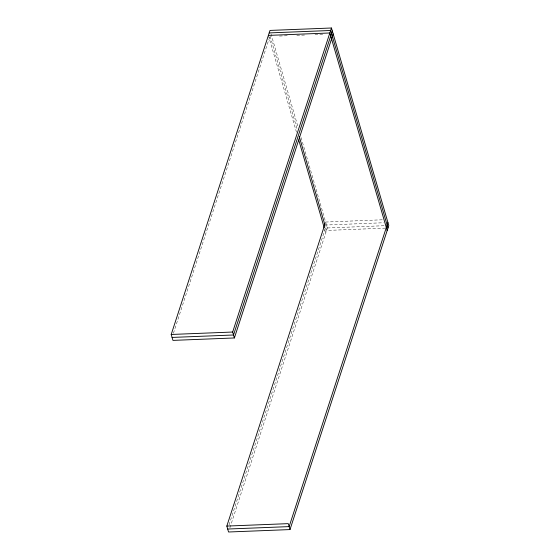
<?xml version="1.0" encoding="UTF-8"?>
<svg xmlns="http://www.w3.org/2000/svg" width="560" height="560" viewBox="0 0 560 560"><rect width="100%" height="100%" fill="white"/><g stroke="black" fill="none" stroke-linecap="round" stroke-linejoin="round"><path stroke-width="0.42" stroke-dasharray="2.8 2.1" d="M173.425 333.277L269.78 36.715M229.033 524.881L326.473 225.001L383.6 222.747M229.894 527.849L327.334 227.969L301.098 137.571M279.51 36.05L288.169 35.707M296.821 35.364L306.341 34.986M315 34.643L323.652 34.3M325.612 222.04L382.739 219.779M327.334 227.969L384.461 225.708M385.385 228.123L326.522 230.454L325.549 227.108M270.97 33.775L298.179 127.526M270.165 36.267L297.129 129.171M268.387 35.406L296.562 132.496M324.744 229.593L325.717 232.939"/><path stroke-width="0.84" d="M333.172 33.929L234.388 337.96L172.935 340.389L171.213 334.467L269.997 30.429L331.457 28L388.787 225.533L290.003 529.571L228.543 532L226.828 526.071L325.073 223.699M234.388 337.96L232.666 332.031L331.457 28M332.318 30.961L233.527 334.999L172.074 337.428M387.926 222.572L289.142 526.61L227.682 529.039M269.192 32.914L330.645 30.485L387.975 228.025M268.387 35.406L329.84 32.977L387.17 230.51M171.213 334.467L232.666 332.031M226.828 526.071L288.281 523.642L290.003 529.571M299.313 136.71L325.066 225.428M298.753 140.035L324.261 227.92"/></g></svg>
